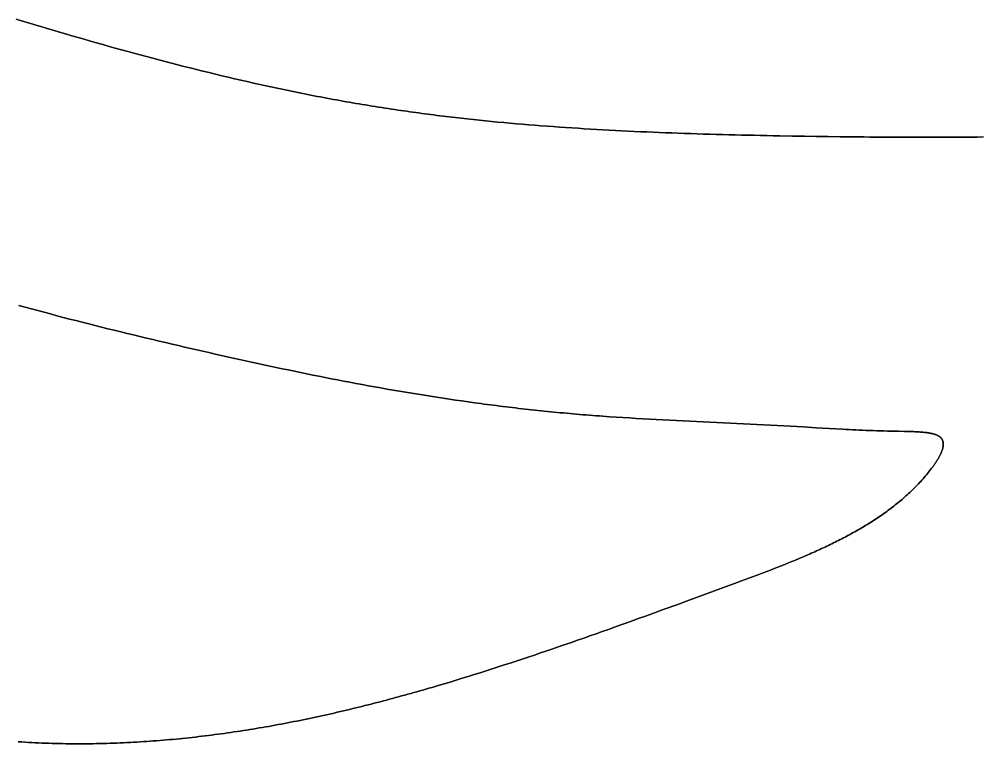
# Model space of a CAD drawing. Header units: millimetres. Extents: x 1811966 to 2218310, y 20519 to 471429.
# Drawn here: x 1957320 to 1972649, y 123810 to 135367 of the extents above; entities that cross this region are included whole.
import ezdxf

# ---------------------------------------------------------------- set-up
doc = ezdxf.new("R2010")
doc.units = ezdxf.units.MM
doc.layers.add('CLOSED_AREAS', color=7, linetype='Continuous')

msp = doc.modelspace()

# ---------------------------------------------------------------- linework, layer by layer
at = {"layer": 'CLOSED_AREAS'}
for points in [[(1972709.524, 133489.159), (1972614.059, 133488.199), (1972518.577, 133487.347), (1972423.081, 133486.6), (1972327.573, 133485.958), (1972232.058, 133485.419), (1972136.536, 133484.98), (1972041.011, 133484.64), (1971945.486, 133484.398), (1971849.963, 133484.252), (1971754.446, 133484.2), (1971658.936, 133484.24), (1971563.437, 133484.371), (1971467.951, 133484.591), (1971372.481, 133484.899), (1971277.03, 133485.292), (1971181.601, 133485.769), (1971086.195, 133486.329), (1970990.817, 133486.969), (1970895.469, 133487.689), (1970800.153, 133488.486), (1970609.629, 133490.305), (1970419.267, 133492.413), (1970229.091, 133494.797), (1970039.12, 133497.443), (1969849.378, 133500.339), (1969659.886, 133503.47), (1969455.807, 133507.103), (1969353.888, 133509.027), (1969252.05, 133511.028), (1969150.293, 133513.11), (1969048.619, 133515.277), (1968947.027, 133517.532), (1968845.519, 133519.881), (1968744.095, 133522.327), (1968642.756, 133524.874), (1968541.501, 133527.527), (1968440.333, 133530.289), (1968339.251, 133533.164), (1968238.256, 133536.157), (1968137.349, 133539.271), (1968036.531, 133542.511), (1967935.801, 133545.881), (1967835.161, 133549.385), (1967734.611, 133553.026), (1967634.152, 133556.81), (1967533.784, 133560.739), (1967433.509, 133564.819), (1967333.326, 133569.053), (1967233.236, 133573.444), (1967133.24, 133577.999), (1967033.339, 133582.719), (1966933.533, 133587.61), (1966833.823, 133592.676), (1966734.209, 133597.92), (1966634.692, 133603.347), (1966535.273, 133608.96), (1966435.952, 133614.764), (1966336.73, 133620.763), (1966237.607, 133626.961), (1966138.585, 133633.362), (1966039.663, 133639.97), (1965940.842, 133646.79), (1965842.124, 133653.824), (1965743.508, 133661.078), (1965644.995, 133668.555), (1965546.586, 133676.259), (1965448.281, 133684.195), (1965350.081, 133692.366), (1965251.988, 133700.778), (1965154, 133709.432), (1965056.119, 133718.335), (1964958.346, 133727.489), (1964860.681, 133736.9), (1964763.124, 133746.57), (1964665.677, 133756.504), (1964568.34, 133766.707), (1964471.114, 133777.181), (1964373.998, 133787.932), (1964276.995, 133798.963), (1964180.104, 133810.279), (1964131.701, 133816.045), (1964083.326, 133821.883), (1964034.98, 133827.795), (1963986.662, 133833.78), (1963938.373, 133839.839), (1963890.112, 133845.973), (1963841.88, 133852.182), (1963793.677, 133858.467), (1963745.503, 133864.828), (1963697.357, 133871.266), (1963649.241, 133877.78), (1963601.154, 133884.373), (1963553.096, 133891.044), (1963505.068, 133897.793), (1963457.068, 133904.622), (1963409.098, 133911.531), (1963361.158, 133918.519), (1963313.247, 133925.589), (1963261.281, 133933.354), (1963209.35, 133941.214), (1963157.453, 133949.168), (1963105.591, 133957.216), (1963053.763, 133965.358), (1963001.968, 133973.592), (1962950.208, 133981.918), (1962898.481, 133990.336), (1962846.788, 133998.845), (1962795.128, 134007.444), (1962743.501, 134016.133), (1962691.907, 134024.911), (1962640.346, 134033.778), (1962588.817, 134042.732), (1962537.32, 134051.774), (1962485.856, 134060.902), (1962434.424, 134070.116), (1962383.023, 134079.416), (1962331.654, 134088.801), (1962280.317, 134098.27), (1962229.01, 134107.822), (1962177.735, 134117.458), (1962126.49, 134127.176), (1962075.276, 134136.976), (1962024.093, 134146.857), (1961972.94, 134156.819), (1961921.817, 134166.861), (1961870.724, 134176.982), (1961819.661, 134187.182), (1961768.627, 134197.46), (1961717.623, 134207.816), (1961666.647, 134218.249), (1961615.701, 134228.759), (1961564.784, 134239.344), (1961513.895, 134250.004), (1961463.035, 134260.739), (1961412.202, 134271.548), (1961361.398, 134282.43), (1961310.622, 134293.385), (1961259.874, 134304.413), (1961209.153, 134315.512), (1961158.459, 134326.681), (1961057.153, 134349.232), (1960955.954, 134372.058), (1960854.86, 134395.157), (1960753.871, 134418.522), (1960652.984, 134442.15), (1960552.198, 134466.035), (1960451.512, 134490.172), (1960350.924, 134514.557), (1960250.433, 134539.185), (1960150.037, 134564.051), (1960049.734, 134589.15), (1959949.524, 134614.477), (1959849.404, 134640.028), (1959749.374, 134665.797), (1959649.431, 134691.78), (1959549.575, 134717.972), (1959449.803, 134744.369), (1959350.115, 134770.964), (1959250.508, 134797.754), (1959150.982, 134824.734), (1959051.534, 134851.898), (1958952.164, 134879.242), (1958852.869, 134906.762), (1958753.649, 134934.452), (1958654.502, 134962.307), (1958555.426, 134990.323), (1958456.421, 135018.495), (1958357.483, 135046.817), (1958258.613, 135075.286), (1958159.807, 135103.896), (1958061.066, 135132.643), (1957962.388, 135161.521), (1957863.77, 135190.526), (1957765.212, 135219.653), (1957666.711, 135248.897), (1957568.268, 135278.253), (1957469.879, 135307.717), (1957371.544, 135337.284), (1957273.261, 135366.948)], [(1957273.261, 135366.948), (1957371.544, 135337.284), (1957469.879, 135307.717), (1957568.268, 135278.253), (1957666.711, 135248.897), (1957765.212, 135219.653), (1957863.77, 135190.526), (1957962.388, 135161.521), (1958061.066, 135132.643), (1958159.807, 135103.896), (1958258.613, 135075.286), (1958357.483, 135046.817), (1958456.421, 135018.495), (1958555.426, 134990.323), (1958654.502, 134962.307), (1958753.649, 134934.452), (1958852.869, 134906.762), (1958952.164, 134879.242), (1959051.534, 134851.898), (1959150.982, 134824.734), (1959250.508, 134797.754), (1959350.115, 134770.964), (1959449.803, 134744.369), (1959549.575, 134717.972), (1959649.431, 134691.78), (1959749.374, 134665.797), (1959849.404, 134640.028), (1959949.524, 134614.477), (1960049.734, 134589.15), (1960150.037, 134564.051), (1960250.433, 134539.185), (1960350.924, 134514.557), (1960451.512, 134490.172), (1960552.198, 134466.035), (1960652.984, 134442.15), (1960753.871, 134418.522), (1960854.86, 134395.157), (1960955.954, 134372.058), (1961057.153, 134349.232), (1961158.459, 134326.681), (1961209.153, 134315.512), (1961259.874, 134304.413), (1961310.622, 134293.385), (1961361.398, 134282.43), (1961412.202, 134271.548), (1961463.035, 134260.739), (1961513.895, 134250.004), (1961564.784, 134239.344), (1961615.701, 134228.759), (1961666.647, 134218.249), (1961717.623, 134207.816), (1961768.627, 134197.46), (1961819.661, 134187.182), (1961870.724, 134176.982), (1961921.817, 134166.861), (1961972.94, 134156.819), (1962024.093, 134146.857), (1962075.276, 134136.976), (1962126.49, 134127.176), (1962177.735, 134117.458), (1962229.01, 134107.822), (1962280.317, 134098.27), (1962331.654, 134088.801), (1962383.023, 134079.416), (1962434.424, 134070.116), (1962485.856, 134060.902), (1962537.32, 134051.774), (1962588.817, 134042.732), (1962640.346, 134033.778), (1962691.907, 134024.911), (1962743.501, 134016.133), (1962795.128, 134007.444), (1962846.788, 133998.845), (1962898.481, 133990.336), (1962950.208, 133981.918), (1963001.968, 133973.592), (1963053.763, 133965.358), (1963105.591, 133957.216), (1963157.453, 133949.168), (1963209.35, 133941.214), (1963261.281, 133933.354), (1963313.247, 133925.589), (1963361.158, 133918.519), (1963409.098, 133911.531), (1963457.068, 133904.622), (1963505.068, 133897.793), (1963553.096, 133891.044), (1963601.154, 133884.373), (1963649.241, 133877.78), (1963697.357, 133871.266), (1963745.503, 133864.828), (1963793.677, 133858.467), (1963841.88, 133852.182), (1963890.112, 133845.973), (1963938.373, 133839.839), (1963986.662, 133833.78), (1964034.98, 133827.795), (1964083.326, 133821.883), (1964131.701, 133816.045), (1964180.104, 133810.279), (1964276.995, 133798.963), (1964373.998, 133787.932), (1964471.114, 133777.181), (1964568.34, 133766.707), (1964665.677, 133756.504), (1964763.124, 133746.57), (1964860.681, 133736.9), (1964958.346, 133727.489), (1965056.119, 133718.335), (1965154, 133709.432), (1965251.988, 133700.778), (1965350.081, 133692.366), (1965448.281, 133684.195), (1965546.586, 133676.259), (1965644.995, 133668.555), (1965743.508, 133661.078), (1965842.124, 133653.824), (1965940.842, 133646.79), (1966039.663, 133639.97), (1966138.585, 133633.362), (1966237.607, 133626.961), (1966336.73, 133620.763), (1966435.952, 133614.764), (1966535.273, 133608.96), (1966634.692, 133603.347), (1966734.209, 133597.92), (1966833.823, 133592.676), (1966933.533, 133587.61), (1967033.339, 133582.719), (1967133.24, 133577.999), (1967233.236, 133573.444), (1967333.326, 133569.053), (1967433.509, 133564.819), (1967533.784, 133560.739), (1967634.152, 133556.81), (1967734.611, 133553.026), (1967835.161, 133549.385), (1967935.801, 133545.881), (1968036.531, 133542.511), (1968137.349, 133539.271), (1968238.256, 133536.157), (1968339.251, 133533.164), (1968440.333, 133530.289), (1968541.501, 133527.527), (1968642.756, 133524.874), (1968744.095, 133522.327), (1968845.519, 133519.881), (1968947.027, 133517.532), (1969048.619, 133515.277), (1969150.293, 133513.11), (1969252.05, 133511.028), (1969353.888, 133509.027), (1969455.807, 133507.103), (1969659.886, 133503.47), (1969849.378, 133500.339), (1970039.12, 133497.443), (1970229.091, 133494.797), (1970419.267, 133492.413), (1970609.629, 133490.305), (1970800.153, 133488.486), (1970895.469, 133487.689), (1970990.817, 133486.969), (1971086.195, 133486.329), (1971181.601, 133485.769), (1971277.03, 133485.292), (1971372.481, 133484.899), (1971467.951, 133484.591), (1971563.437, 133484.371), (1971658.936, 133484.24), (1971754.446, 133484.2), (1971849.963, 133484.252), (1971945.486, 133484.398), (1972041.011, 133484.64), (1972136.536, 133484.98), (1972232.058, 133485.419), (1972327.573, 133485.958), (1972423.081, 133486.6), (1972518.577, 133487.347), (1972614.059, 133488.199), (1972709.524, 133489.159)], [(1957312.319, 130802.995), (1957413.326, 130774.996), (1957514.436, 130747.237), (1957615.648, 130719.71), (1957716.958, 130692.41), (1957818.365, 130665.331), (1957919.865, 130638.465), (1958021.456, 130611.808), (1958123.135, 130585.353), (1958224.901, 130559.094), (1958326.749, 130533.024), (1958428.679, 130507.138), (1958530.687, 130481.429), (1958632.77, 130455.892), (1958734.927, 130430.519), (1958837.154, 130405.306), (1958939.45, 130380.245), (1959041.811, 130355.33), (1959144.235, 130330.556), (1959246.719, 130305.916), (1959349.261, 130281.404), (1959451.859, 130257.014), (1959554.509, 130232.74), (1959657.21, 130208.575), (1959759.958, 130184.514), (1959862.751, 130160.55), (1959959.639, 130138.057), (1960056.566, 130115.649), (1960153.534, 130093.33), (1960250.545, 130071.105), (1960347.601, 130048.977), (1960444.702, 130026.951), (1960541.851, 130005.032), (1960639.048, 129983.223), (1960736.297, 129961.528), (1960833.598, 129939.952), (1960930.953, 129918.5), (1961028.364, 129897.174), (1961125.832, 129875.98), (1961223.359, 129854.922), (1961320.947, 129834.003), (1961418.596, 129813.229), (1961516.31, 129792.603), (1961614.088, 129772.129), (1961711.934, 129751.813), (1961809.849, 129731.657), (1961907.834, 129711.666), (1962005.89, 129691.845), (1962104.02, 129672.198), (1962202.226, 129652.728), (1962300.508, 129633.441), (1962398.868, 129614.34), (1962497.308, 129595.429), (1962595.83, 129576.713), (1962694.436, 129558.196), (1962793.126, 129539.882), (1962891.902, 129521.776), (1962990.767, 129503.881), (1963089.722, 129486.202), (1963188.767, 129468.743), (1963287.906, 129451.508), (1963387.14, 129434.502), (1963486.469, 129417.728), (1963585.897, 129401.192), (1963685.424, 129384.896), (1963785.052, 129368.846), (1963884.783, 129353.045), (1963984.618, 129337.499), (1964084.559, 129322.21), (1964184.607, 129307.183), (1964284.765, 129292.423), (1964385.034, 129277.934), (1964485.415, 129263.719), (1964585.91, 129249.784), (1964686.521, 129236.132), (1964736.871, 129229.413), (1964787.25, 129222.767), (1964837.658, 129216.194), (1964888.097, 129209.695), (1964938.565, 129203.269), (1964989.065, 129196.918), (1965039.594, 129190.642), (1965090.154, 129184.441), (1965140.746, 129178.317), (1965191.368, 129172.269), (1965242.022, 129166.298), (1965292.707, 129160.405), (1965343.425, 129154.591), (1965394.174, 129148.855), (1965444.955, 129143.198), (1965495.769, 129137.621), (1965546.615, 129132.124), (1965597.494, 129126.709), (1965648.406, 129121.374), (1965699.351, 129116.122), (1965750.33, 129110.952), (1965801.342, 129105.865), (1965852.388, 129100.861), (1965903.468, 129095.942), (1965954.582, 129091.107), (1966005.73, 129086.357), (1966056.914, 129081.692), (1966108.131, 129077.114), (1966159.384, 129072.622), (1966210.673, 129068.218), (1966263.482, 129063.777), (1966316.328, 129059.427), (1966369.209, 129055.165), (1966422.125, 129050.99), (1966475.075, 129046.899), (1966528.059, 129042.889), (1966581.074, 129038.959), (1966634.121, 129035.107), (1966687.197, 129031.33), (1966740.304, 129027.626), (1966846.601, 129020.428), (1966953.006, 129013.497), (1967059.51, 129006.813), (1967166.107, 129000.361), (1967272.789, 128994.122), (1967379.55, 128988.078), (1967486.382, 128982.213), (1967593.278, 128976.507), (1967700.231, 128970.945), (1967807.233, 128965.508), (1967914.278, 128960.179), (1968021.359, 128954.94), (1968128.468, 128949.773), (1968342.741, 128939.587), (1968557.042, 128929.481), (1968771.312, 128919.313), (1968878.418, 128914.162), (1968985.494, 128908.943), (1969092.535, 128903.639), (1969199.532, 128898.231), (1969306.478, 128892.702), (1969413.367, 128887.035), (1969520.191, 128881.212), (1969626.943, 128875.216), (1969729.398, 128869.289), (1969831.92, 128863.238), (1970037.719, 128850.966), (1970141.275, 128844.849), (1970245.453, 128838.812), (1970350.394, 128832.908), (1970456.236, 128827.187), (1970509.539, 128824.412), (1970563.119, 128821.701), (1970616.994, 128819.063), (1970671.182, 128816.502), (1970725.699, 128814.026), (1970780.563, 128811.641), (1970835.792, 128809.353), (1970891.403, 128807.169), (1970947.413, 128805.095), (1971003.84, 128803.138), (1971060.702, 128801.303), (1971118.014, 128799.598), (1971175.796, 128798.029), (1971234.064, 128796.603), (1971292.836, 128795.325), (1971352.129, 128794.202), (1971447.787, 128792.594), (1971495.523, 128791.671), (1971519.26, 128791.132), (1971542.87, 128790.522), (1971566.322, 128789.829), (1971589.585, 128789.039), (1971612.629, 128788.137), (1971635.423, 128787.11), (1971657.937, 128785.945), (1971680.14, 128784.628), (1971702.002, 128783.144), (1971723.492, 128781.481), (1971744.58, 128779.625), (1971765.234, 128777.561), (1971785.425, 128775.277), (1971795.337, 128774.047), (1971805.122, 128772.758), (1971814.776, 128771.406), (1971824.295, 128769.99), (1971833.675, 128768.51), (1971842.912, 128766.961), (1971852.003, 128765.344), (1971860.944, 128763.657), (1971869.73, 128761.897), (1971878.359, 128760.063), (1971886.826, 128758.153), (1971895.128, 128756.166), (1971903.26, 128754.099), (1971911.22, 128751.952), (1971919.002, 128749.722), (1971926.604, 128747.408), (1971934.021, 128745.008), (1971941.249, 128742.52), (1971948.285, 128739.942), (1971955.126, 128737.273), (1971961.766, 128734.512), (1971968.203, 128731.656), (1971974.432, 128728.703), (1971980.45, 128725.653), (1971986.253, 128722.503), (1971991.837, 128719.251), (1971995.652, 128716.89), (1971999.356, 128714.477), (1972002.95, 128712.014), (1972006.435, 128709.501), (1972009.812, 128706.938), (1972013.082, 128704.326), (1972016.245, 128701.666), (1972019.301, 128698.957), (1972022.253, 128696.2), (1972025.101, 128693.396), (1972027.845, 128690.545), (1972030.486, 128687.647), (1972033.025, 128684.704), (1972035.463, 128681.715), (1972037.8, 128678.682), (1972040.038, 128675.604), (1972042.177, 128672.482), (1972044.218, 128669.316), (1972046.162, 128666.107), (1972048.009, 128662.856), (1972049.761, 128659.563), (1972051.417, 128656.228), (1972052.98, 128652.852), (1972054.449, 128649.435), (1972055.825, 128645.978), (1972057.11, 128642.481), (1972058.303, 128638.945), (1972059.407, 128635.37), (1972060.42, 128631.757), (1972061.346, 128628.106), (1972062.183, 128624.418), (1972062.933, 128620.693), (1972063.597, 128616.931), (1972064.175, 128613.134), (1972064.669, 128609.301), (1972065.078, 128605.433), (1972065.405, 128601.53), (1972065.649, 128597.593), (1972065.811, 128593.623), (1972065.892, 128589.62), (1972065.894, 128585.584), (1972065.816, 128581.516), (1972065.659, 128577.416), (1972065.425, 128573.286), (1972064.727, 128564.932), (1972063.727, 128556.459), (1972062.432, 128547.871), (1972060.848, 128539.172), (1972058.981, 128530.365), (1972056.838, 128521.453), (1972054.425, 128512.442), (1972051.748, 128503.334), (1972048.813, 128494.134), (1972045.626, 128484.844), (1972042.195, 128475.47), (1972038.524, 128466.015), (1972034.621, 128456.482), (1972030.492, 128446.875), (1972026.142, 128437.199), (1972021.579, 128427.457), (1972016.808, 128417.652), (1972011.836, 128407.789), (1972006.669, 128397.871), (1972001.312, 128387.903), (1971995.774, 128377.887), (1971990.059, 128367.828), (1971984.174, 128357.729), (1971978.125, 128347.595), (1971971.919, 128337.429), (1971965.562, 128327.234), (1971959.059, 128317.016), (1971952.418, 128306.776), (1971945.645, 128296.52), (1971938.745, 128286.251), (1971931.725, 128275.973), (1971924.592, 128265.689), (1971917.351, 128255.404), (1971910.009, 128245.121), (1971902.572, 128234.844), (1971895.047, 128224.577), (1971879.756, 128204.087), (1971864.185, 128183.681), (1971848.384, 128163.391), (1971831.32, 128141.896), (1971814.054, 128120.566), (1971796.587, 128099.399), (1971778.922, 128078.393), (1971761.059, 128057.548), (1971743.001, 128036.862), (1971724.75, 128016.333), (1971706.307, 127995.962), (1971687.674, 127975.746), (1971668.853, 127955.684), (1971649.845, 127935.775), (1971630.652, 127916.017), (1971611.277, 127896.41), (1971591.72, 127876.953), (1971571.984, 127857.643), (1971552.07, 127838.481), (1971531.98, 127819.463), (1971511.716, 127800.591), (1971491.279, 127781.861), (1971470.671, 127763.273), (1971449.895, 127744.825), (1971428.951, 127726.517), (1971407.842, 127708.347), (1971386.568, 127690.314), (1971365.133, 127672.417), (1971343.538, 127654.654), (1971321.784, 127637.024), (1971299.873, 127619.527), (1971277.807, 127602.159), (1971255.588, 127584.922), (1971233.217, 127567.812), (1971210.697, 127550.83), (1971188.028, 127533.973), (1971165.214, 127517.241), (1971142.254, 127500.632), (1971119.152, 127484.145), (1971095.909, 127467.779), (1971072.526, 127451.533), (1971049.006, 127435.405), (1971025.35, 127419.394), (1971001.56, 127403.499), (1970977.638, 127387.718), (1970953.585, 127372.051), (1970929.404, 127356.496), (1970905.095, 127341.052), (1970880.661, 127325.718), (1970856.103, 127310.492), (1970831.424, 127295.373), (1970806.624, 127280.361), (1970781.706, 127265.453), (1970756.672, 127250.648), (1970731.523, 127235.946), (1970706.26, 127221.345), (1970680.887, 127206.843), (1970655.403, 127192.44), (1970629.812, 127178.135), (1970604.115, 127163.925), (1970578.313, 127149.811), (1970552.409, 127135.79), (1970526.404, 127121.861), (1970500.3, 127108.023), (1970474.098, 127094.276), (1970447.801, 127080.617), (1970421.41, 127067.045), (1970394.927, 127053.56), (1970368.353, 127040.159), (1970341.691, 127026.843), (1970314.942, 127013.609), (1970288.108, 127000.456), (1970261.19, 126987.383), (1970234.191, 126974.388), (1970207.112, 126961.472), (1970179.955, 126948.631), (1970152.721, 126935.866), (1970125.413, 126923.174), (1970098.032, 126910.555), (1970070.58, 126898.008), (1970043.058, 126885.53), (1970015.469, 126873.122), (1969987.814, 126860.781), (1969960.094, 126848.506), (1969932.313, 126836.297), (1969904.47, 126824.151), (1969876.569, 126812.068), (1969848.61, 126800.047), (1969820.597, 126788.086), (1969764.41, 126764.339), (1969708.022, 126740.818), (1969651.447, 126717.514), (1969594.7, 126694.416), (1969537.794, 126671.514), (1969480.744, 126648.798), (1969423.562, 126626.259), (1969366.264, 126603.887), (1969308.863, 126581.672), (1969251.374, 126559.603), (1969193.809, 126537.672), (1969136.183, 126515.867), (1969078.511, 126494.18), (1969020.806, 126472.6), (1968963.081, 126451.117), (1968847.632, 126408.404), (1968732.275, 126365.963), (1968617.122, 126323.713), (1968212.835, 126175.492), (1968011.982, 126101.967), (1967811.889, 126028.864), (1967612.482, 125956.207), (1967413.685, 125884.02), (1967314.492, 125848.109), (1967215.424, 125812.325), (1967116.471, 125776.67), (1967017.624, 125741.147), (1966918.874, 125705.759), (1966820.211, 125670.51), (1966721.626, 125635.401), (1966623.109, 125600.436), (1966524.652, 125565.618), (1966426.244, 125530.95), (1966327.877, 125496.435), (1966229.541, 125462.075), (1966131.227, 125427.874), (1966032.925, 125393.835), (1965934.626, 125359.961), (1965836.321, 125326.254), (1965738.001, 125292.718), (1965639.655, 125259.355), (1965541.276, 125226.169), (1965442.852, 125193.162), (1965347.412, 125161.347), (1965251.919, 125129.711), (1965156.37, 125098.261), (1965060.762, 125067.006), (1964965.091, 125035.951), (1964869.353, 125005.106), (1964773.547, 124974.478), (1964677.668, 124944.074), (1964581.714, 124913.901), (1964485.681, 124883.968), (1964389.566, 124854.281), (1964293.366, 124824.849), (1964197.077, 124795.679), (1964100.696, 124766.778), (1964004.221, 124738.154), (1963955.947, 124723.949), (1963907.647, 124709.815), (1963859.323, 124695.754), (1963810.972, 124681.768), (1963762.596, 124667.856), (1963714.193, 124654.02), (1963665.763, 124640.261), (1963617.305, 124626.58), (1963568.82, 124612.977), (1963520.307, 124599.455), (1963471.765, 124586.012), (1963423.194, 124572.651), (1963374.594, 124559.373), (1963325.964, 124546.178), (1963277.304, 124533.067), (1963228.613, 124520.042), (1963179.891, 124507.103), (1963131.138, 124494.251), (1963082.353, 124481.487), (1963033.536, 124468.812), (1962984.686, 124456.228), (1962935.803, 124443.734), (1962886.887, 124431.332), (1962837.937, 124419.023), (1962788.953, 124406.808), (1962739.934, 124394.687), (1962690.881, 124382.662), (1962641.791, 124370.734), (1962592.666, 124358.903), (1962543.505, 124347.171), (1962494.307, 124335.538), (1962445.072, 124324.006), (1962395.8, 124312.575), (1962346.49, 124301.246), (1962297.141, 124290.021), (1962247.754, 124278.9), (1962198.328, 124267.883), (1962148.862, 124256.973), (1962099.357, 124246.17), (1962049.811, 124235.475), (1962000.225, 124224.888), (1961950.597, 124214.412), (1961900.928, 124204.046), (1961851.218, 124193.792), (1961801.465, 124183.651), (1961751.669, 124173.623), (1961701.83, 124163.71), (1961651.948, 124153.912), (1961602.022, 124144.231), (1961552.051, 124134.667), (1961502.036, 124125.221), (1961451.976, 124115.895), (1961401.87, 124106.689), (1961351.719, 124097.604), (1961301.521, 124088.641), (1961251.276, 124079.801), (1961200.984, 124071.085), (1961150.645, 124062.494), (1961100.258, 124054.029), (1961049.822, 124045.691), (1960999.338, 124037.481), (1960948.805, 124029.399), (1960898.222, 124021.447), (1960847.589, 124013.625), (1960796.906, 124005.935), (1960746.172, 123998.378), (1960695.387, 123990.954), (1960644.551, 123983.664), (1960593.662, 123976.509), (1960542.721, 123969.491), (1960491.728, 123962.61), (1960440.681, 123955.867), (1960389.581, 123949.264), (1960338.427, 123942.8), (1960287.218, 123936.477), (1960235.955, 123930.296), (1960184.636, 123924.258), (1960133.262, 123918.364), (1960081.832, 123912.615), (1960030.345, 123907.011), (1959978.802, 123901.554), (1959927.202, 123896.244), (1959875.544, 123891.083), (1959823.828, 123886.071), (1959772.053, 123881.21), (1959720.22, 123876.5), (1959668.328, 123871.943), (1959616.376, 123867.539), (1959564.364, 123863.288), (1959512.291, 123859.194), (1959460.158, 123855.255), (1959407.964, 123851.473), (1959355.707, 123847.849), (1959303.389, 123844.384), (1959251.009, 123841.078), (1959198.566, 123837.934), (1959146.059, 123834.951), (1959093.489, 123832.131), (1959039.799, 123829.423), (1958986.046, 123826.888), (1958932.232, 123824.526), (1958878.361, 123822.339), (1958824.435, 123820.33), (1958770.458, 123818.5), (1958716.432, 123816.852), (1958662.361, 123815.386), (1958608.248, 123814.104), (1958554.096, 123813.009), (1958499.908, 123812.102), (1958445.687, 123811.385), (1958391.435, 123810.86), (1958337.157, 123810.529), (1958282.854, 123810.392), (1958228.531, 123810.453), (1958174.19, 123810.713), (1958119.834, 123811.173), (1958065.466, 123811.836), (1958011.09, 123812.704), (1957956.708, 123813.777), (1957902.324, 123815.058), (1957847.94, 123816.549), (1957793.559, 123818.251), (1957739.185, 123820.167), (1957684.82, 123822.297), (1957630.469, 123824.645), (1957576.133, 123827.211), (1957521.815, 123829.997), (1957467.52, 123833.006), (1957413.249, 123836.239), (1957359.006, 123839.697), (1957304.794, 123843.383)], [(1957304.794, 123843.383), (1957359.006, 123839.697), (1957413.249, 123836.239), (1957467.52, 123833.006), (1957521.815, 123829.997), (1957576.133, 123827.211), (1957630.469, 123824.645), (1957684.82, 123822.297), (1957739.185, 123820.167), (1957793.559, 123818.251), (1957847.94, 123816.549), (1957902.324, 123815.058), (1957956.708, 123813.777), (1958011.09, 123812.704), (1958065.466, 123811.836), (1958119.834, 123811.173), (1958174.19, 123810.713), (1958228.531, 123810.453), (1958282.854, 123810.392), (1958337.157, 123810.529), (1958391.435, 123810.86), (1958445.687, 123811.385), (1958499.908, 123812.102), (1958554.096, 123813.009), (1958608.248, 123814.104), (1958662.361, 123815.386), (1958716.432, 123816.852), (1958770.458, 123818.5), (1958824.435, 123820.33), (1958878.361, 123822.339), (1958932.232, 123824.526), (1958986.046, 123826.888), (1959039.799, 123829.423), (1959093.489, 123832.131), (1959146.059, 123834.951), (1959198.566, 123837.934), (1959251.009, 123841.078), (1959303.389, 123844.384), (1959355.707, 123847.849), (1959407.964, 123851.473), (1959460.158, 123855.255), (1959512.291, 123859.194), (1959564.364, 123863.288), (1959616.376, 123867.539), (1959668.328, 123871.943), (1959720.22, 123876.5), (1959772.053, 123881.21), (1959823.828, 123886.071), (1959875.544, 123891.083), (1959927.202, 123896.244), (1959978.802, 123901.554), (1960030.345, 123907.011), (1960081.832, 123912.615), (1960133.262, 123918.364), (1960184.636, 123924.258), (1960235.955, 123930.296), (1960287.218, 123936.477), (1960338.427, 123942.8), (1960389.581, 123949.264), (1960440.681, 123955.867), (1960491.728, 123962.61), (1960542.721, 123969.491), (1960593.662, 123976.509), (1960644.551, 123983.664), (1960695.387, 123990.954), (1960746.172, 123998.378), (1960796.906, 124005.935), (1960847.589, 124013.625), (1960898.222, 124021.447), (1960948.805, 124029.399), (1960999.338, 124037.481), (1961049.822, 124045.691), (1961100.258, 124054.029), (1961150.645, 124062.494), (1961200.984, 124071.085), (1961251.276, 124079.801), (1961301.521, 124088.641), (1961351.719, 124097.604), (1961401.87, 124106.689), (1961451.976, 124115.895), (1961502.036, 124125.221), (1961552.051, 124134.667), (1961602.022, 124144.231), (1961651.948, 124153.912), (1961701.83, 124163.71), (1961751.669, 124173.623), (1961801.465, 124183.651), (1961851.218, 124193.792), (1961900.928, 124204.046), (1961950.597, 124214.412), (1962000.225, 124224.888), (1962049.811, 124235.475), (1962099.357, 124246.17), (1962148.862, 124256.973), (1962198.328, 124267.883), (1962247.754, 124278.9), (1962297.141, 124290.021), (1962346.49, 124301.246), (1962395.8, 124312.575), (1962445.072, 124324.006), (1962494.307, 124335.538), (1962543.505, 124347.171), (1962592.666, 124358.903), (1962641.791, 124370.734), (1962690.881, 124382.662), (1962739.934, 124394.687), (1962788.953, 124406.808), (1962837.937, 124419.023), (1962886.887, 124431.332), (1962935.803, 124443.734), (1962984.686, 124456.228), (1963033.536, 124468.812), (1963082.353, 124481.487), (1963131.138, 124494.251), (1963179.891, 124507.103), (1963228.613, 124520.042), (1963277.304, 124533.067), (1963325.964, 124546.178), (1963374.594, 124559.373), (1963423.194, 124572.651), (1963471.765, 124586.012), (1963520.307, 124599.455), (1963568.82, 124612.977), (1963617.305, 124626.58), (1963665.763, 124640.261), (1963714.193, 124654.02), (1963762.596, 124667.856), (1963810.972, 124681.768), (1963859.323, 124695.754), (1963907.647, 124709.815), (1963955.947, 124723.949), (1964004.221, 124738.154), (1964100.696, 124766.778), (1964197.077, 124795.679), (1964293.366, 124824.849), (1964389.566, 124854.281), (1964485.681, 124883.968), (1964581.714, 124913.901), (1964677.668, 124944.074), (1964773.547, 124974.478), (1964869.353, 125005.106), (1964965.091, 125035.951), (1965060.762, 125067.006), (1965156.37, 125098.261), (1965251.919, 125129.711), (1965347.412, 125161.347), (1965442.852, 125193.162), (1965541.276, 125226.169), (1965639.655, 125259.355), (1965738.001, 125292.718), (1965836.321, 125326.254), (1965934.626, 125359.961), (1966032.925, 125393.835), (1966131.227, 125427.874), (1966229.541, 125462.075), (1966327.877, 125496.435), (1966426.244, 125530.95), (1966524.652, 125565.618), (1966623.109, 125600.436), (1966721.626, 125635.401), (1966820.211, 125670.51), (1966918.874, 125705.759), (1967017.624, 125741.147), (1967116.471, 125776.67), (1967215.424, 125812.325), (1967314.492, 125848.109), (1967413.685, 125884.02), (1967612.482, 125956.207), (1967811.889, 126028.864), (1968011.982, 126101.967), (1968212.835, 126175.492), (1968617.122, 126323.713), (1968732.275, 126365.963), (1968847.632, 126408.404), (1968963.081, 126451.117), (1969020.806, 126472.6), (1969078.511, 126494.18), (1969136.183, 126515.867), (1969193.809, 126537.672), (1969251.374, 126559.603), (1969308.863, 126581.672), (1969366.264, 126603.887), (1969423.562, 126626.259), (1969480.744, 126648.798), (1969537.794, 126671.514), (1969594.7, 126694.416), (1969651.447, 126717.514), (1969708.022, 126740.818), (1969764.41, 126764.339), (1969820.597, 126788.086), (1969848.61, 126800.047), (1969876.569, 126812.068), (1969904.47, 126824.151), (1969932.313, 126836.297), (1969960.094, 126848.506), (1969987.814, 126860.781), (1970015.469, 126873.122), (1970043.058, 126885.53), (1970070.58, 126898.008), (1970098.032, 126910.555), (1970125.413, 126923.174), (1970152.721, 126935.866), (1970179.955, 126948.631), (1970207.112, 126961.472), (1970234.191, 126974.388), (1970261.19, 126987.383), (1970288.108, 127000.456), (1970314.942, 127013.609), (1970341.691, 127026.843), (1970368.353, 127040.159), (1970394.927, 127053.56), (1970421.41, 127067.045), (1970447.801, 127080.617), (1970474.098, 127094.276), (1970500.3, 127108.023), (1970526.404, 127121.861), (1970552.409, 127135.79), (1970578.313, 127149.811), (1970604.115, 127163.925), (1970629.812, 127178.135), (1970655.403, 127192.44), (1970680.887, 127206.843), (1970706.26, 127221.345), (1970731.523, 127235.946), (1970756.672, 127250.648), (1970781.706, 127265.453), (1970806.624, 127280.361), (1970831.424, 127295.373), (1970856.103, 127310.492), (1970880.661, 127325.718), (1970905.095, 127341.052), (1970929.404, 127356.496), (1970953.585, 127372.051), (1970977.638, 127387.718), (1971001.56, 127403.499), (1971025.35, 127419.394), (1971049.006, 127435.405), (1971072.526, 127451.533), (1971095.909, 127467.779), (1971119.152, 127484.145), (1971142.254, 127500.632), (1971165.214, 127517.241), (1971188.028, 127533.973), (1971210.697, 127550.83), (1971233.217, 127567.812), (1971255.588, 127584.922), (1971277.807, 127602.159), (1971299.873, 127619.527), (1971321.784, 127637.024), (1971343.538, 127654.654), (1971365.133, 127672.417), (1971386.568, 127690.314), (1971407.842, 127708.347), (1971428.951, 127726.517), (1971449.895, 127744.825), (1971470.671, 127763.273), (1971491.279, 127781.861), (1971511.716, 127800.591), (1971531.98, 127819.463), (1971552.07, 127838.481), (1971571.984, 127857.643), (1971591.72, 127876.953), (1971611.277, 127896.41), (1971630.652, 127916.017), (1971649.845, 127935.775), (1971668.853, 127955.684), (1971687.674, 127975.746), (1971706.307, 127995.962), (1971724.75, 128016.333), (1971743.001, 128036.862), (1971761.059, 128057.548), (1971778.922, 128078.393), (1971796.587, 128099.399), (1971814.054, 128120.566), (1971831.32, 128141.896), (1971848.384, 128163.391), (1971864.185, 128183.681), (1971879.756, 128204.087), (1971895.047, 128224.577), (1971902.572, 128234.844), (1971910.009, 128245.121), (1971917.351, 128255.404), (1971924.592, 128265.689), (1971931.725, 128275.973), (1971938.745, 128286.251), (1971945.645, 128296.52), (1971952.418, 128306.776), (1971959.059, 128317.016), (1971965.562, 128327.234), (1971971.919, 128337.429), (1971978.125, 128347.595), (1971984.174, 128357.729), (1971990.059, 128367.828), (1971995.774, 128377.887), (1972001.312, 128387.903), (1972006.669, 128397.871), (1972011.836, 128407.789), (1972016.808, 128417.652), (1972021.579, 128427.457), (1972026.142, 128437.199), (1972030.492, 128446.875), (1972034.621, 128456.482), (1972038.524, 128466.015), (1972042.195, 128475.47), (1972045.626, 128484.844), (1972048.813, 128494.134), (1972051.748, 128503.334), (1972054.425, 128512.442), (1972056.838, 128521.453), (1972058.981, 128530.365), (1972060.848, 128539.172), (1972062.432, 128547.871), (1972063.727, 128556.459), (1972064.727, 128564.932), (1972065.425, 128573.286), (1972065.659, 128577.416), (1972065.816, 128581.516), (1972065.894, 128585.584), (1972065.892, 128589.62), (1972065.811, 128593.623), (1972065.649, 128597.593), (1972065.405, 128601.53), (1972065.078, 128605.433), (1972064.669, 128609.301), (1972064.175, 128613.134), (1972063.597, 128616.931), (1972062.933, 128620.693), (1972062.183, 128624.418), (1972061.346, 128628.106), (1972060.42, 128631.757), (1972059.407, 128635.37), (1972058.303, 128638.945), (1972057.11, 128642.481), (1972055.825, 128645.978), (1972054.449, 128649.435), (1972052.98, 128652.852), (1972051.417, 128656.228), (1972049.761, 128659.563), (1972048.009, 128662.856), (1972046.162, 128666.107), (1972044.218, 128669.316), (1972042.177, 128672.482), (1972040.038, 128675.604), (1972037.8, 128678.682), (1972035.463, 128681.715), (1972033.025, 128684.704), (1972030.486, 128687.647), (1972027.845, 128690.545), (1972025.101, 128693.396), (1972022.253, 128696.2), (1972019.301, 128698.957), (1972016.245, 128701.666), (1972013.082, 128704.326), (1972009.812, 128706.938), (1972006.435, 128709.501), (1972002.95, 128712.014), (1971999.356, 128714.477), (1971995.652, 128716.89), (1971991.837, 128719.251), (1971986.253, 128722.503), (1971980.45, 128725.653), (1971974.432, 128728.703), (1971968.203, 128731.656), (1971961.766, 128734.512), (1971955.126, 128737.273), (1971948.285, 128739.942), (1971941.249, 128742.52), (1971934.021, 128745.008), (1971926.604, 128747.408), (1971919.002, 128749.722), (1971911.22, 128751.952), (1971903.26, 128754.099), (1971895.128, 128756.166), (1971886.826, 128758.153), (1971878.359, 128760.063), (1971869.73, 128761.897), (1971860.944, 128763.657), (1971852.003, 128765.344), (1971842.912, 128766.961), (1971833.675, 128768.51), (1971824.295, 128769.99), (1971814.776, 128771.406), (1971805.122, 128772.758), (1971795.337, 128774.047), (1971785.425, 128775.277), (1971765.234, 128777.561), (1971744.58, 128779.625), (1971723.492, 128781.481), (1971702.002, 128783.144), (1971680.14, 128784.628), (1971657.937, 128785.945), (1971635.423, 128787.11), (1971612.629, 128788.137), (1971589.585, 128789.039), (1971566.322, 128789.829), (1971542.87, 128790.522), (1971519.26, 128791.132), (1971495.523, 128791.671), (1971447.787, 128792.594), (1971352.129, 128794.202), (1971292.836, 128795.325), (1971234.064, 128796.603), (1971175.796, 128798.029), (1971118.014, 128799.598), (1971060.702, 128801.303), (1971003.84, 128803.138), (1970947.413, 128805.095), (1970891.403, 128807.169), (1970835.792, 128809.353), (1970780.563, 128811.641), (1970725.699, 128814.026), (1970671.182, 128816.502), (1970616.994, 128819.063), (1970563.119, 128821.701), (1970509.539, 128824.412), (1970456.236, 128827.187), (1970350.394, 128832.908), (1970245.453, 128838.812), (1970141.275, 128844.849), (1970037.719, 128850.966), (1969831.92, 128863.238), (1969729.398, 128869.289), (1969626.943, 128875.216), (1969520.191, 128881.212), (1969413.367, 128887.035), (1969306.478, 128892.702), (1969199.532, 128898.231), (1969092.535, 128903.639), (1968985.494, 128908.943), (1968878.418, 128914.162), (1968771.312, 128919.313), (1968557.042, 128929.481), (1968342.741, 128939.587), (1968128.468, 128949.773), (1968021.359, 128954.94), (1967914.278, 128960.179), (1967807.233, 128965.508), (1967700.231, 128970.945), (1967593.278, 128976.507), (1967486.382, 128982.213), (1967379.55, 128988.078), (1967272.789, 128994.122), (1967166.107, 129000.361), (1967059.51, 129006.813), (1966953.006, 129013.497), (1966846.601, 129020.428), (1966740.304, 129027.626), (1966687.197, 129031.33), (1966634.121, 129035.107), (1966581.074, 129038.959), (1966528.059, 129042.889), (1966475.075, 129046.899), (1966422.125, 129050.99), (1966369.209, 129055.165), (1966316.328, 129059.427), (1966263.482, 129063.777), (1966210.673, 129068.218), (1966159.384, 129072.622), (1966108.131, 129077.114), (1966056.914, 129081.692), (1966005.73, 129086.357), (1965954.582, 129091.107), (1965903.468, 129095.942), (1965852.388, 129100.861), (1965801.342, 129105.865), (1965750.33, 129110.952), (1965699.351, 129116.122), (1965648.406, 129121.374), (1965597.494, 129126.709), (1965546.615, 129132.124), (1965495.769, 129137.621), (1965444.955, 129143.198), (1965394.174, 129148.855), (1965343.425, 129154.591), (1965292.707, 129160.405), (1965242.022, 129166.298), (1965191.368, 129172.269), (1965140.746, 129178.317), (1965090.154, 129184.441), (1965039.594, 129190.642), (1964989.065, 129196.918), (1964938.565, 129203.269), (1964888.097, 129209.695), (1964837.658, 129216.194), (1964787.25, 129222.767), (1964736.871, 129229.413), (1964686.521, 129236.132), (1964585.91, 129249.784), (1964485.415, 129263.719), (1964385.034, 129277.934), (1964284.765, 129292.423), (1964184.607, 129307.183), (1964084.559, 129322.21), (1963984.618, 129337.499), (1963884.783, 129353.045), (1963785.052, 129368.846), (1963685.424, 129384.896), (1963585.897, 129401.192), (1963486.469, 129417.728), (1963387.14, 129434.502), (1963287.906, 129451.508), (1963188.767, 129468.743), (1963089.722, 129486.202), (1962990.767, 129503.881), (1962891.902, 129521.776), (1962793.126, 129539.882), (1962694.436, 129558.196), (1962595.83, 129576.713), (1962497.308, 129595.429), (1962398.868, 129614.34), (1962300.508, 129633.441), (1962202.226, 129652.728), (1962104.02, 129672.198), (1962005.89, 129691.845), (1961907.834, 129711.666), (1961809.849, 129731.657), (1961711.934, 129751.813), (1961614.088, 129772.129), (1961516.31, 129792.603), (1961418.596, 129813.229), (1961320.947, 129834.003), (1961223.359, 129854.922), (1961125.832, 129875.98), (1961028.364, 129897.174), (1960930.953, 129918.5), (1960833.598, 129939.952), (1960736.297, 129961.528), (1960639.048, 129983.223), (1960541.851, 130005.032), (1960444.702, 130026.951), (1960347.601, 130048.977), (1960250.545, 130071.105), (1960153.534, 130093.33), (1960056.566, 130115.649), (1959959.639, 130138.057), (1959862.751, 130160.55), (1959759.958, 130184.514), (1959657.21, 130208.575), (1959554.509, 130232.74), (1959451.859, 130257.014), (1959349.261, 130281.404), (1959246.719, 130305.916), (1959144.235, 130330.556), (1959041.811, 130355.33), (1958939.45, 130380.245), (1958837.154, 130405.306), (1958734.927, 130430.519), (1958632.77, 130455.892), (1958530.687, 130481.429), (1958428.679, 130507.138), (1958326.749, 130533.024), (1958224.901, 130559.094), (1958123.135, 130585.353), (1958021.456, 130611.808), (1957919.865, 130638.465), (1957818.365, 130665.331), (1957716.958, 130692.41), (1957615.648, 130719.71), (1957514.436, 130747.237), (1957413.326, 130774.996), (1957312.319, 130802.995)]]:
    msp.add_lwpolyline(points, dxfattribs=at)

doc.saveas('drawing.dxf')
